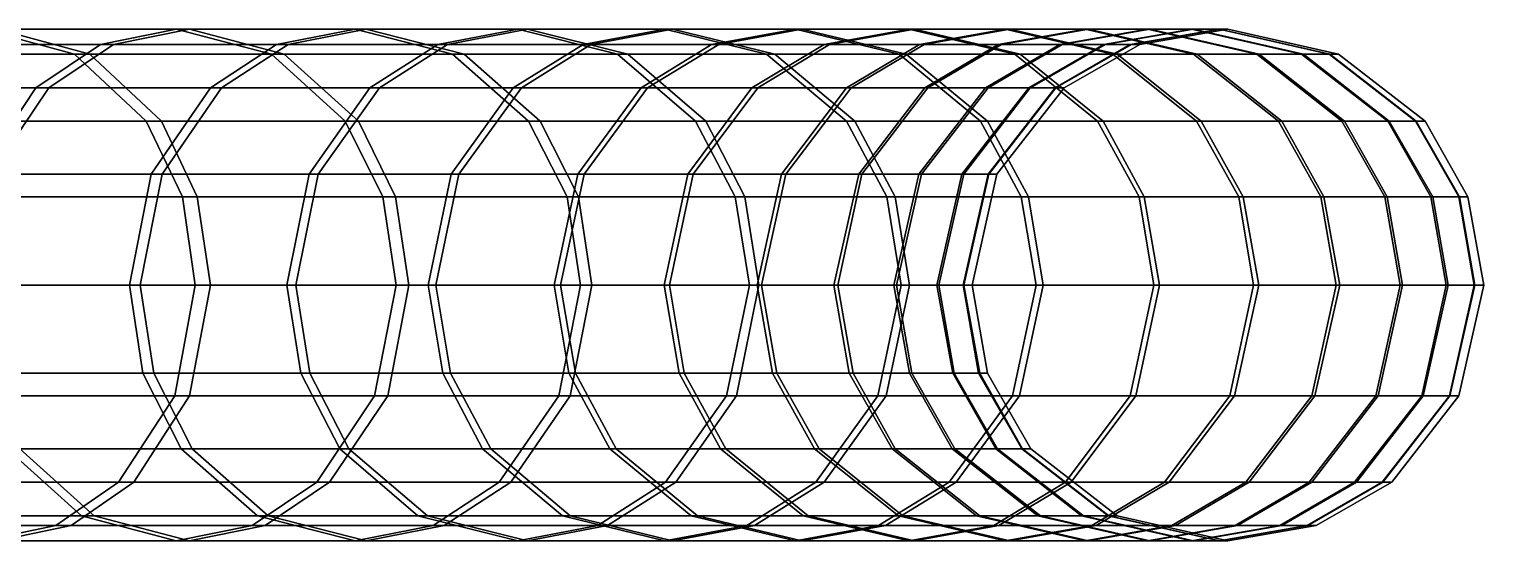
# Model space of a CAD drawing. Extents: x -5.17 to 1.2, y -0.54 to 0.53.
# Drawn here: x 0.9692 to 1.1966, y -0.04 to 0.04 of the extents above; entities that cross this region are included whole.
import ezdxf

# ---------------------------------------------------------------- set-up
doc = ezdxf.new("R2010")
doc.units = 0
doc.layers.add('____', color=250, linetype='CONTINUOUS')

msp = doc.modelspace()

# ---------------------------------------------------------------- meshes
at = {"layer": '____'}
mesh = msp.add_polyface(dxfattribs=at)
corners = [(0.9266, 0.0138, -0.7453), (0.9285, 0, -0.7469), (0.9642, 0, -0.7008), (0.9622, 0.0138, -0.6994), (0.961, -0.0173, -0.6985), (0.9943, -0.0173, -0.651), (0.9976, 0, -0.6531), (0.9526, -0.0308, -0.6923), (0.9856, -0.0308, -0.6451), (0.9431, -0.0376, -0.6853), (0.9758, -0.0376, -0.6386), (0.932, -0.04, -0.6771), (0.9643, -0.04, -0.631), (0.932, 0.04, -0.6771), (0.9459, 0.0361, -0.6874), (0.9787, 0.0361, -0.6406), (0.9643, 0.04, -0.631), (0.9567, 0.0256, -0.6954), (0.9899, 0.0256, -0.648), (0.9955, 0.0138, -0.6518), (1.0061, -0.0376, -0.5904), (1.0162, -0.0308, -0.5964), (0.9943, -0.04, -0.5833), (0.9498, -0.0361, -0.6214), (0.9794, -0.0361, -0.5745), (0.9386, -0.0256, -0.614), (0.9678, -0.0256, -0.5676), (0.933, -0.0138, -0.6102), (0.962, -0.0138, -0.5641), (0.9309, 0, -0.6089), (0.9599, 0, -0.5629), (0.9342, 0.0173, -0.611), (0.9632, 0.0173, -0.5649), (0.9429, 0.0308, -0.6168), (0.9723, 0.0308, -0.5702), (0.9527, 0.0376, -0.6233), (0.9824, 0.0376, -0.5762), (0.9943, 0.04, -0.5833), (1.0091, 0.0361, -0.5922), (0.9947, -0.0256, -0.5198), (1.0066, -0.0361, -0.5261), (0.9887, -0.0138, -0.5166), (0.9866, 0, -0.5155), (0.99, 0.0173, -0.5173), (0.9993, 0.0308, -0.5222), (1.0097, 0.0376, -0.5277), (1.0049, -0.0361, 0.5434), (0.993, -0.0256, 0.5371), (0.9658, -0.0256, 0.5851), (0.9774, -0.0361, 0.592), (0.987, -0.0138, 0.5339), (0.96, -0.0138, 0.5816), (0.9849, 0, 0.5327), (0.9579, 0, 0.5804), (0.9883, 0.0173, 0.5346), (0.9613, 0.0173, 0.5824), (0.9976, 0.0308, 0.5395), (0.9703, 0.0308, 0.5878), (1.0079, 0.0376, 0.5451), (0.9804, 0.0376, 0.5938), (1.0142, -0.0308, 0.6141), (1.0041, -0.0376, 0.608), (0.9734, -0.0376, 0.6565), (0.9832, -0.0308, 0.663), (0.9922, -0.04, 0.6009), (0.9619, -0.04, 0.6488), (0.9475, -0.0361, 0.6392), (0.9363, -0.0256, 0.6317), (0.9307, -0.0138, 0.628), (0.9319, 0.0173, 0.6288), (0.9287, 0, 0.6266), (0.9407, 0.0308, 0.6346), (0.9504, 0.0376, 0.6411), (0.9922, 0.04, 0.6009), (0.9619, 0.04, 0.6488), (1.0071, 0.0361, 0.6098), (0.9763, 0.0361, 0.6584), (0.9952, 0, 0.671), (0.992, -0.0173, 0.6689), (0.9583, -0.0173, 0.7167), (0.9615, 0, 0.719), (0.9499, -0.0308, 0.7104), (0.9404, -0.0376, 0.7035), (0.9293, -0.04, 0.6952), (0.9432, 0.0361, 0.7055), (0.9293, 0.04, 0.6952), (0.9875, 0.0256, 0.6659), (0.954, 0.0256, 0.7135), (0.9932, 0.0138, 0.6697), (0.9595, 0.0138, 0.7176)]
mesh.append_faces([[corners[k] for k in face] for face in [(0, 1, 2, 3), (2, 4, 5, 6), (4, 7, 8, 5), (7, 9, 10, 8), (9, 11, 12, 10), (13, 14, 15, 16), (14, 17, 18, 15), (17, 3, 19, 18), (3, 2, 6, 19), (8, 10, 20, 21), (10, 12, 22, 20), (12, 23, 24, 22), (23, 25, 26, 24), (25, 27, 28, 26), (27, 29, 30, 28), (29, 31, 32, 30), (31, 33, 34, 32), (33, 35, 36, 34), (35, 16, 37, 36), (16, 15, 38, 37), (24, 26, 39, 40), (26, 28, 41, 39), (28, 30, 42, 41), (30, 32, 43, 42), (32, 34, 44, 43), (34, 36, 45, 44), (46, 47, 48, 49), (47, 50, 51, 48), (50, 52, 53, 51), (52, 54, 55, 53), (54, 56, 57, 55), (56, 58, 59, 57), (60, 61, 62, 63), (61, 64, 65, 62), (64, 49, 66, 65), (49, 48, 67, 66), (48, 51, 68, 67), (53, 55, 69, 70), (55, 57, 71, 69), (57, 59, 72, 71), (59, 73, 74, 72), (73, 75, 76, 74), (77, 78, 79, 80), (78, 63, 81, 79), (63, 62, 82, 81), (62, 65, 83, 82), (74, 76, 84, 85), (76, 86, 87, 84), (86, 88, 89, 87), (88, 77, 80, 89)]])
mesh = msp.add_polyface(dxfattribs=at)
corners = [(0.9976, 0, -0.6531), (0.9943, -0.0173, -0.651), (1.0253, -0.0173, -0.6018), (1.0286, 0, -0.6038), (0.9856, -0.0308, -0.6451), (1.0162, -0.0308, -0.5964), (0.9787, 0.0361, -0.6406), (0.9899, 0.0256, -0.648), (1.0207, 0.0256, -0.5991), (1.0091, 0.0361, -0.5922), (0.9955, 0.0138, -0.6518), (1.0265, 0.0138, -0.6025), (1.0445, -0.0308, -0.5462), (1.0538, -0.0173, -0.5512), (1.0061, -0.0376, -0.5904), (1.0341, -0.0376, -0.5407), (0.9943, -0.04, -0.5833), (1.0219, -0.04, -0.5342), (0.9794, -0.0361, -0.5745), (1.0066, -0.0361, -0.5261), (0.9824, 0.0376, -0.5762), (0.9943, 0.04, -0.5833), (1.0219, 0.04, -0.5342), (1.0097, 0.0376, -0.5277), (1.0372, 0.0361, -0.5423), (1.0491, 0.0256, -0.5487), (1.0315, -0.0361, -0.4765), (1.0471, -0.04, -0.4838), (0.9947, -0.0256, -0.5198), (1.0192, -0.0256, -0.4707), (0.9887, -0.0138, -0.5166), (1.0131, -0.0138, -0.4679), (0.9866, 0, -0.5155), (1.0109, 0, -0.4668), (0.99, 0.0173, -0.5173), (1.0144, 0.0173, -0.4685), (0.9993, 0.0308, -0.5222), (1.024, 0.0308, -0.4729), (1.0346, 0.0376, -0.4779), (1.0471, 0.04, -0.4838), (1.0351, -0.0138, -0.4179), (1.0414, -0.0256, -0.4205), (1.0328, 0, -0.417), (1.0364, 0.0173, -0.4185), (1.0462, 0.0308, -0.4225), (1.0526, -0.0361, 0.4426), (1.0401, -0.0256, 0.4374), (1.0178, -0.0256, 0.4878), (1.03, -0.0361, 0.4936), (1.0339, -0.0138, 0.4348), (1.0117, -0.0138, 0.4849), (1.0316, 0, 0.4339), (1.0095, 0, 0.4839), (1.0352, 0.0173, 0.4354), (1.013, 0.0173, 0.4855), (1.0449, 0.0308, 0.4394), (1.0225, 0.0308, 0.49), (1.0456, -0.04, 0.501), (1.0049, -0.0361, 0.5434), (1.0202, -0.04, 0.5516), (0.993, -0.0256, 0.5371), (0.987, -0.0138, 0.5339), (0.9849, 0, 0.5327), (0.9883, 0.0173, 0.5346), (0.9976, 0.0308, 0.5395), (1.0331, 0.0376, 0.4951), (1.0079, 0.0376, 0.5451), (1.0456, 0.04, 0.501), (1.0202, 0.04, 0.5516), (1.052, -0.0173, 0.5686), (1.0427, -0.0308, 0.5636), (1.0142, -0.0308, 0.6141), (1.0232, -0.0173, 0.6195), (1.0324, -0.0376, 0.5581), (1.0041, -0.0376, 0.608), (0.9922, -0.04, 0.6009), (0.9774, -0.0361, 0.592), (0.9922, 0.04, 0.6009), (0.9804, 0.0376, 0.5938), (1.0354, 0.0361, 0.5597), (1.0071, 0.0361, 0.6098), (1.0473, 0.0256, 0.5661), (1.0186, 0.0256, 0.6167), (1.0533, 0.0138, 0.5693), (1.0245, 0.0138, 0.6202), (1.0266, 0, 0.6215), (0.992, -0.0173, 0.6689), (0.9952, 0, 0.671), (0.9832, -0.0308, 0.663), (0.9875, 0.0256, 0.6659), (0.9763, 0.0361, 0.6584), (0.9932, 0.0138, 0.6697)]
mesh.append_faces([[corners[k] for k in face] for face in [(0, 1, 2, 3), (1, 4, 5, 2), (6, 7, 8, 9), (7, 10, 11, 8), (10, 0, 3, 11), (2, 5, 12, 13), (5, 14, 15, 12), (14, 16, 17, 15), (16, 18, 19, 17), (20, 21, 22, 23), (21, 9, 24, 22), (9, 8, 25, 24), (17, 19, 26, 27), (19, 28, 29, 26), (28, 30, 31, 29), (30, 32, 33, 31), (32, 34, 35, 33), (34, 36, 37, 35), (36, 23, 38, 37), (23, 22, 39, 38), (29, 31, 40, 41), (31, 33, 42, 40), (33, 35, 43, 42), (35, 37, 44, 43), (45, 46, 47, 48), (46, 49, 50, 47), (49, 51, 52, 50), (51, 53, 54, 52), (53, 55, 56, 54), (57, 48, 58, 59), (48, 47, 60, 58), (47, 50, 61, 60), (50, 52, 62, 61), (52, 54, 63, 62), (54, 56, 64, 63), (56, 65, 66, 64), (65, 67, 68, 66), (69, 70, 71, 72), (70, 73, 74, 71), (73, 59, 75, 74), (59, 58, 76, 75), (66, 68, 77, 78), (68, 79, 80, 77), (79, 81, 82, 80), (81, 83, 84, 82), (85, 72, 86, 87), (72, 71, 88, 86), (80, 82, 89, 90), (82, 84, 91, 89), (84, 85, 87, 91)]])
mesh = msp.add_polyface(dxfattribs=at)
corners = [(1.0207, 0.0256, -0.5991), (1.0265, 0.0138, -0.6025), (1.0551, 0.0138, -0.5518), (1.0491, 0.0256, -0.5487), (1.0286, 0, -0.6038), (1.0572, 0, -0.553), (1.0219, 0.04, -0.5342), (1.0372, 0.0361, -0.5423), (1.0628, 0.0361, -0.4912), (1.0471, 0.04, -0.4838), (1.075, 0.0256, -0.4969), (1.0811, 0.0138, -0.4998), (1.0833, 0, -0.5008), (1.024, 0.0308, -0.4729), (1.0346, 0.0376, -0.4779), (1.057, 0.0376, -0.427), (1.0462, 0.0308, -0.4225), (1.0698, 0.04, -0.4322), (1.0858, 0.0361, -0.4388), (1.0983, 0.0256, -0.444), (1.1046, 0.0138, -0.4465), (1.1068, 0, -0.4475), (1.0328, 0, -0.417), (1.0364, 0.0173, -0.4185), (1.056, 0.0173, -0.3675), (1.0523, 0, -0.3662), (1.0659, 0.0308, -0.371), (1.077, 0.0376, -0.3749), (1.09, 0.04, -0.3796), (1.1063, 0.0361, -0.3854), (1.073, 0.0173, -0.3156), (1.0693, 0, -0.3144), (1.0831, 0.0308, -0.3186), (1.0943, 0.0376, -0.322), (1.1076, 0.04, -0.326), (1.0875, 0.0173, -0.2629), (1.0837, 0, -0.2619), (1.0977, 0.0308, -0.2654), (1.1091, 0.0376, -0.2682), (1.0994, 0.0173, -0.2095), (1.0956, 0, -0.2087), (1.095, 0, 0.225), (1.0989, 0.0173, 0.2258), (1.0868, 0.0173, 0.2793), (1.083, 0, 0.2783), (1.1092, 0.0308, 0.2278), (1.097, 0.0308, 0.2818), (1.0722, 0.0173, 0.3321), (1.0685, 0, 0.331), (1.0822, 0.0308, 0.3352), (1.1084, 0.0376, 0.2847), (1.0935, 0.0376, 0.3386), (1.055, 0.0173, 0.3842), (1.0513, 0, 0.3829), (1.0649, 0.0308, 0.3877), (1.0759, 0.0376, 0.3917), (1.1067, 0.04, 0.3426), (1.089, 0.04, 0.3963), (1.0352, 0.0173, 0.4354), (1.0316, 0, 0.4339), (1.0449, 0.0308, 0.4394), (1.0558, 0.0376, 0.4439), (1.0686, 0.04, 0.4492), (1.1052, 0.0361, 0.4022), (1.0845, 0.0361, 0.4558), (1.0331, 0.0376, 0.4951), (1.0225, 0.0308, 0.49), (1.0456, 0.04, 0.501), (1.0612, 0.0361, 0.5084), (1.097, 0.0256, 0.461), (1.0734, 0.0256, 0.5141), (1.1033, 0.0138, 0.4636), (1.0796, 0.0138, 0.517), (1.1055, 0, 0.4645), (1.0818, 0, 0.5181), (1.0354, 0.0361, 0.5597), (1.0202, 0.04, 0.5516), (1.0473, 0.0256, 0.5661), (1.0533, 0.0138, 0.5693), (1.0554, 0, 0.5704), (1.0266, 0, 0.6215), (1.0245, 0.0138, 0.6202)]
mesh.append_faces([[corners[k] for k in face] for face in [(0, 1, 2, 3), (1, 4, 5, 2), (6, 7, 8, 9), (7, 3, 10, 8), (3, 2, 11, 10), (2, 5, 12, 11), (13, 14, 15, 16), (14, 9, 17, 15), (9, 8, 18, 17), (8, 10, 19, 18), (10, 11, 20, 19), (11, 12, 21, 20), (22, 23, 24, 25), (23, 16, 26, 24), (16, 15, 27, 26), (15, 17, 28, 27), (17, 18, 29, 28), (25, 24, 30, 31), (24, 26, 32, 30), (26, 27, 33, 32), (27, 28, 34, 33), (31, 30, 35, 36), (30, 32, 37, 35), (32, 33, 38, 37), (36, 35, 39, 40), (41, 42, 43, 44), (42, 45, 46, 43), (44, 43, 47, 48), (43, 46, 49, 47), (46, 50, 51, 49), (48, 47, 52, 53), (47, 49, 54, 52), (49, 51, 55, 54), (51, 56, 57, 55), (53, 52, 58, 59), (52, 54, 60, 58), (54, 55, 61, 60), (55, 57, 62, 61), (57, 63, 64, 62), (60, 61, 65, 66), (61, 62, 67, 65), (62, 64, 68, 67), (64, 69, 70, 68), (69, 71, 72, 70), (71, 73, 74, 72), (67, 68, 75, 76), (68, 70, 77, 75), (70, 72, 78, 77), (72, 74, 79, 78), (78, 79, 80, 81)]])
mesh = msp.add_polyface(dxfattribs=at)
corners = [(1.0858, 0.0361, -0.4388), (1.0983, 0.0256, -0.444), (1.119, 0.0256, -0.3899), (1.1063, 0.0361, -0.3854), (1.1046, 0.0138, -0.4465), (1.1254, 0.0138, -0.3922), (1.1068, 0, -0.4475), (1.1277, 0, -0.393), (1.09, 0.04, -0.3796), (1.1241, 0.0361, -0.331), (1.1076, 0.04, -0.326), (1.1371, 0.0256, -0.3349), (1.1435, 0.0138, -0.3368), (1.1459, 0, -0.3375), (1.0943, 0.0376, -0.322), (1.1225, 0.04, -0.2716), (1.1091, 0.0376, -0.2682), (1.1393, 0.0361, -0.2757), (1.0875, 0.0173, -0.2629), (1.0977, 0.0308, -0.2654), (1.1097, 0.0308, -0.2115), (1.0994, 0.0173, -0.2095), (1.1212, 0.0376, -0.2138), (1.1348, 0.04, -0.2165), (1.0956, 0, -0.2087), (1.1087, 0.0173, -0.1556), (1.1048, 0, -0.155), (1.1191, 0.0308, -0.1571), (1.1307, 0.0376, -0.1588), (1.1444, 0.04, -0.1608), (1.1153, 0.0173, -0.1013), (1.1114, 0, -0.1009), (1.1257, 0.0308, -0.1023), (1.1374, 0.0376, -0.1034), (1.1192, 0.0173, -0.0467), (1.1153, 0, -0.0465), (1.1297, 0.0308, -0.0472), (1.1415, 0.0376, -0.0478), (1.1205, 0.0173, 0.008), (1.1166, 0, 0.008), (1.131, 0.0308, 0.008), (1.1428, 0.0376, 0.0081), (1.1191, 0.0173, 0.0628), (1.1152, 0, 0.0626), (1.1296, 0.0308, 0.0633), (1.1413, 0.0376, 0.0639), (1.115, 0.0173, 0.1174), (1.1111, 0, 0.117), (1.1255, 0.0308, 0.1184), (1.1372, 0.0376, 0.1196), (1.1083, 0.0173, 0.1718), (1.1044, 0, 0.1712), (1.1187, 0.0308, 0.1733), (1.1303, 0.0376, 0.1751), (1.1068, -0.0138, 0.1716), (1.095, 0, 0.225), (1.0974, -0.0138, 0.2255), (1.0989, 0.0173, 0.2258), (1.1092, 0.0308, 0.2278), (1.1207, 0.0376, 0.2301), (1.144, 0.04, 0.1771), (1.1343, 0.04, 0.2328), (1.1084, 0.0376, 0.2847), (1.097, 0.0308, 0.2818), (1.1218, 0.04, 0.288), (1.1067, 0.04, 0.3426), (1.0935, 0.0376, 0.3386), (1.1386, 0.0361, 0.2922), (1.1233, 0.0361, 0.3476), (1.1052, 0.0361, 0.4022), (1.089, 0.04, 0.3963), (1.1362, 0.0256, 0.3515), (1.1179, 0.0256, 0.4067), (1.1427, 0.0138, 0.3535), (1.1243, 0.0138, 0.409), (1.145, 0, 0.3542), (1.1266, 0, 0.4098), (1.097, 0.0256, 0.461), (1.0845, 0.0361, 0.4558), (1.1033, 0.0138, 0.4636), (1.1055, 0, 0.4645)]
mesh.append_faces([[corners[k] for k in face] for face in [(0, 1, 2, 3), (1, 4, 5, 2), (4, 6, 7, 5), (8, 3, 9, 10), (3, 2, 11, 9), (2, 5, 12, 11), (5, 7, 13, 12), (14, 10, 15, 16), (10, 9, 17, 15), (18, 19, 20, 21), (19, 16, 22, 20), (16, 15, 23, 22), (24, 21, 25, 26), (21, 20, 27, 25), (20, 22, 28, 27), (22, 23, 29, 28), (26, 25, 30, 31), (25, 27, 32, 30), (27, 28, 33, 32), (31, 30, 34, 35), (30, 32, 36, 34), (32, 33, 37, 36), (35, 34, 38, 39), (34, 36, 40, 38), (36, 37, 41, 40), (39, 38, 42, 43), (38, 40, 44, 42), (40, 41, 45, 44), (43, 42, 46, 47), (42, 44, 48, 46), (44, 45, 49, 48), (47, 46, 50, 51), (46, 48, 52, 50), (48, 49, 53, 52), (54, 51, 55, 56), (51, 50, 57, 55), (50, 52, 58, 57), (52, 53, 59, 58), (53, 60, 61, 59), (58, 59, 62, 63), (59, 61, 64, 62), (62, 64, 65, 66), (64, 67, 68, 65), (65, 68, 69, 70), (68, 71, 72, 69), (71, 73, 74, 72), (73, 75, 76, 74), (69, 72, 77, 78), (72, 74, 79, 77), (74, 76, 80, 79)]])
mesh = msp.add_polyface(dxfattribs=at)
corners = [(1.1241, 0.0361, -0.331), (1.1371, 0.0256, -0.3349), (1.1524, 0.0256, -0.279), (1.1393, 0.0361, -0.2757), (1.1435, 0.0138, -0.3368), (1.159, 0.0138, -0.2806), (1.1225, 0.04, -0.2716), (1.1518, 0.0361, -0.2198), (1.1348, 0.04, -0.2165), (1.165, 0.0256, -0.2224), (1.1716, 0.0138, -0.2237), (1.1615, 0.0361, -0.1633), (1.1444, 0.04, -0.1608), (1.1748, 0.0256, -0.1653), (1.1815, 0.0138, -0.1663), (1.1741, 0, -0.2242), (1.1839, 0, -0.1666), (1.1307, 0.0376, -0.1588), (1.1512, 0.04, -0.1048), (1.1374, 0.0376, -0.1034), (1.1684, 0.0361, -0.1064), (1.1818, 0.0256, -0.1077), (1.1886, 0.0138, -0.1084), (1.191, 0, -0.1086), (1.1553, 0.04, -0.0484), (1.1415, 0.0376, -0.0478), (1.1725, 0.0361, -0.0492), (1.186, 0.0256, -0.0499), (1.1928, 0.0138, -0.0502), (1.1952, 0, -0.0503), (1.1566, 0.04, 0.0081), (1.1428, 0.0376, 0.0081), (1.1739, 0.0361, 0.0081), (1.1874, 0.0256, 0.0081), (1.1941, 0.0138, 0.0081), (1.1966, 0, 0.0081), (1.1552, 0.04, 0.0646), (1.1413, 0.0376, 0.0639), (1.1724, 0.0361, 0.0654), (1.1859, 0.0256, 0.0661), (1.1927, 0.0138, 0.0665), (1.1951, 0, 0.0666), (1.1509, 0.04, 0.121), (1.1372, 0.0376, 0.1196), (1.1681, 0.0361, 0.1227), (1.1816, 0.0256, 0.124), (1.1883, 0.0138, 0.1247), (1.1907, 0, 0.1249), (1.144, 0.04, 0.1771), (1.1303, 0.0376, 0.1751), (1.1611, 0.0361, 0.1796), (1.1744, 0.0256, 0.1816), (1.1811, 0.0138, 0.1826), (1.1835, 0, 0.183), (1.1512, 0.0361, 0.2362), (1.1343, 0.04, 0.2328), (1.1645, 0.0256, 0.2389), (1.1711, 0.0138, 0.2402), (1.1735, 0, 0.2407), (1.1386, 0.0361, 0.2922), (1.1218, 0.04, 0.288), (1.1517, 0.0256, 0.2955), (1.1583, 0.0138, 0.2972), (1.1606, 0, 0.2978), (1.1362, 0.0256, 0.3515), (1.1233, 0.0361, 0.3476), (1.1427, 0.0138, 0.3535), (1.145, 0, 0.3542)]
mesh.append_faces([[corners[k] for k in face] for face in [(0, 1, 2, 3), (1, 4, 5, 2), (6, 3, 7, 8), (3, 2, 9, 7), (2, 5, 10, 9), (8, 7, 11, 12), (7, 9, 13, 11), (9, 10, 14, 13), (10, 15, 16, 14), (17, 12, 18, 19), (12, 11, 20, 18), (11, 13, 21, 20), (13, 14, 22, 21), (14, 16, 23, 22), (19, 18, 24, 25), (18, 20, 26, 24), (20, 21, 27, 26), (21, 22, 28, 27), (22, 23, 29, 28), (25, 24, 30, 31), (24, 26, 32, 30), (26, 27, 33, 32), (27, 28, 34, 33), (28, 29, 35, 34), (31, 30, 36, 37), (30, 32, 38, 36), (32, 33, 39, 38), (33, 34, 40, 39), (34, 35, 41, 40), (37, 36, 42, 43), (36, 38, 44, 42), (38, 39, 45, 44), (39, 40, 46, 45), (40, 41, 47, 46), (43, 42, 48, 49), (42, 44, 50, 48), (44, 45, 51, 50), (45, 46, 52, 51), (46, 47, 53, 52), (48, 50, 54, 55), (50, 51, 56, 54), (51, 52, 57, 56), (52, 53, 58, 57), (55, 54, 59, 60), (54, 56, 61, 59), (56, 57, 62, 61), (57, 58, 63, 62), (59, 61, 64, 65), (61, 62, 66, 64), (62, 63, 67, 66)]])
mesh = msp.add_polyface(dxfattribs=at)
corners = [(1.1459, 0, -0.3375), (1.1422, -0.0173, -0.3364), (1.1576, -0.0173, -0.2803), (1.1614, 0, -0.2812), (1.1321, -0.0308, -0.3334), (1.1474, -0.0308, -0.2777), (1.1435, 0.0138, -0.3368), (1.159, 0.0138, -0.2806), (1.1702, -0.0173, -0.2235), (1.1741, 0, -0.2242), (1.1599, -0.0308, -0.2214), (1.136, -0.0376, -0.2749), (1.1484, -0.0376, -0.2192), (1.1716, 0.0138, -0.2237), (1.1801, -0.0173, -0.1661), (1.1839, 0, -0.1666), (1.1697, -0.0308, -0.1645), (1.1581, -0.0376, -0.1628), (1.1348, -0.04, -0.2165), (1.1444, -0.04, -0.1608), (1.1871, -0.0173, -0.1083), (1.191, 0, -0.1086), (1.1767, -0.0308, -0.1072), (1.165, -0.0376, -0.1061), (1.1512, -0.04, -0.1048), (1.1273, -0.0361, -0.1583), (1.134, -0.0361, -0.1031), (1.1913, -0.0173, -0.0501), (1.1952, 0, -0.0503), (1.1808, -0.0308, -0.0496), (1.1691, -0.0376, -0.0491), (1.1553, -0.04, -0.0484), (1.138, -0.0361, -0.0476), (1.1927, -0.0173, 0.0081), (1.1966, 0, 0.0081), (1.1822, -0.0308, 0.0081), (1.1704, -0.0376, 0.0081), (1.1566, -0.04, 0.0081), (1.1393, -0.0361, 0.0081), (1.1912, -0.0173, 0.0664), (1.1951, 0, 0.0666), (1.1807, -0.0308, 0.0659), (1.169, -0.0376, 0.0653), (1.1552, -0.04, 0.0646), (1.1379, -0.0361, 0.0637), (1.1869, -0.0173, 0.1245), (1.1907, 0, 0.1249), (1.1764, -0.0308, 0.1235), (1.1647, -0.0376, 0.1223), (1.1509, -0.04, 0.121), (1.1337, -0.0361, 0.1193), (1.1797, -0.0173, 0.1824), (1.1835, 0, 0.183), (1.1693, -0.0308, 0.1809), (1.1577, -0.0376, 0.1791), (1.144, -0.04, 0.1771), (1.1269, -0.0361, 0.1745), (1.1697, -0.0173, 0.2399), (1.1735, 0, 0.2407), (1.1594, -0.0308, 0.2378), (1.1478, -0.0376, 0.2355), (1.1343, -0.04, 0.2328), (1.1569, -0.0173, 0.2968), (1.1606, 0, 0.2978), (1.1467, -0.0308, 0.2943), (1.1353, -0.0376, 0.2914), (1.1413, -0.0173, 0.3531), (1.145, 0, 0.3542), (1.1312, -0.0308, 0.35)]
mesh.append_faces([[corners[k] for k in face] for face in [(0, 1, 2, 3), (1, 4, 5, 2), (6, 0, 3, 7), (3, 2, 8, 9), (2, 5, 10, 8), (5, 11, 12, 10), (7, 3, 9, 13), (9, 8, 14, 15), (8, 10, 16, 14), (10, 12, 17, 16), (12, 18, 19, 17), (15, 14, 20, 21), (14, 16, 22, 20), (16, 17, 23, 22), (17, 19, 24, 23), (19, 25, 26, 24), (21, 20, 27, 28), (20, 22, 29, 27), (22, 23, 30, 29), (23, 24, 31, 30), (24, 26, 32, 31), (28, 27, 33, 34), (27, 29, 35, 33), (29, 30, 36, 35), (30, 31, 37, 36), (31, 32, 38, 37), (34, 33, 39, 40), (33, 35, 41, 39), (35, 36, 42, 41), (36, 37, 43, 42), (37, 38, 44, 43), (40, 39, 45, 46), (39, 41, 47, 45), (41, 42, 48, 47), (42, 43, 49, 48), (43, 44, 50, 49), (46, 45, 51, 52), (45, 47, 53, 51), (47, 48, 54, 53), (48, 49, 55, 54), (49, 50, 56, 55), (52, 51, 57, 58), (51, 53, 59, 57), (53, 54, 60, 59), (54, 55, 61, 60), (58, 57, 62, 63), (57, 59, 64, 62), (59, 60, 65, 64), (63, 62, 66, 67), (62, 64, 68, 66)]])
mesh = msp.add_polyface(dxfattribs=at)
corners = [(1.0286, 0, -0.6038), (1.0253, -0.0173, -0.6018), (1.0538, -0.0173, -0.5512), (1.0572, 0, -0.553), (1.0798, -0.0173, -0.4992), (1.0833, 0, -0.5008), (1.0445, -0.0308, -0.5462), (1.0703, -0.0308, -0.4947), (1.0341, -0.0376, -0.5407), (1.0596, -0.0376, -0.4897), (1.0219, -0.04, -0.5342), (1.0471, -0.04, -0.4838), (1.1032, -0.0173, -0.446), (1.1068, 0, -0.4475), (1.0935, -0.0308, -0.442), (1.0826, -0.0376, -0.4375), (1.0698, -0.04, -0.4322), (1.0315, -0.0361, -0.4765), (1.0538, -0.0361, -0.4257), (1.0192, -0.0256, -0.4707), (1.0414, -0.0256, -0.4205), (1.09, -0.04, -0.3796), (1.1031, -0.0376, -0.3842), (1.0737, -0.0361, -0.3738), (1.061, -0.0256, -0.3693), (1.0351, -0.0138, -0.4179), (1.0546, -0.0138, -0.367), (1.0328, 0, -0.417), (1.0523, 0, -0.3662), (1.091, -0.0361, -0.321), (1.1076, -0.04, -0.326), (1.0781, -0.0256, -0.3171), (1.0716, -0.0138, -0.3152), (1.0693, 0, -0.3144), (1.0927, -0.0256, -0.2641), (1.1058, -0.0361, -0.2674), (1.0861, -0.0138, -0.2625), (1.0837, 0, -0.2619), (1.098, -0.0138, -0.2092), (1.1046, -0.0256, -0.2105), (1.0956, 0, -0.2087), (1.1041, -0.0256, 0.2268), (1.0974, -0.0138, 0.2255), (1.0854, -0.0138, 0.2789), (1.092, -0.0256, 0.2805), (1.095, 0, 0.225), (1.083, 0, 0.2783), (1.1051, -0.0361, 0.2838), (1.0773, -0.0256, 0.3336), (1.0902, -0.0361, 0.3376), (1.0708, -0.0138, 0.3317), (1.0685, 0, 0.331), (1.1067, -0.04, 0.3426), (1.0727, -0.0361, 0.3905), (1.089, -0.04, 0.3963), (1.06, -0.0256, 0.386), (1.0536, -0.0138, 0.3837), (1.0513, 0, 0.3829), (1.113, -0.0308, 0.405), (1.102, -0.0376, 0.401), (1.0814, -0.0376, 0.4545), (1.0922, -0.0308, 0.459), (1.0686, -0.04, 0.4492), (1.0526, -0.0361, 0.4426), (1.0401, -0.0256, 0.4374), (1.0339, -0.0138, 0.4348), (1.0316, 0, 0.4339), (1.1055, 0, 0.4645), (1.1019, -0.0173, 0.463), (1.0782, -0.0173, 0.5164), (1.0818, 0, 0.5181), (1.0687, -0.0308, 0.5119), (1.0581, -0.0376, 0.5069), (1.0456, -0.04, 0.501), (1.03, -0.0361, 0.4936), (1.052, -0.0173, 0.5686), (1.0554, 0, 0.5704), (1.0427, -0.0308, 0.5636), (1.0324, -0.0376, 0.5581), (1.0202, -0.04, 0.5516), (1.0232, -0.0173, 0.6195), (1.0266, 0, 0.6215)]
mesh.append_faces([[corners[k] for k in face] for face in [(0, 1, 2, 3), (3, 2, 4, 5), (2, 6, 7, 4), (6, 8, 9, 7), (8, 10, 11, 9), (5, 4, 12, 13), (4, 7, 14, 12), (7, 9, 15, 14), (9, 11, 16, 15), (11, 17, 18, 16), (17, 19, 20, 18), (15, 16, 21, 22), (16, 18, 23, 21), (18, 20, 24, 23), (20, 25, 26, 24), (25, 27, 28, 26), (21, 23, 29, 30), (23, 24, 31, 29), (24, 26, 32, 31), (26, 28, 33, 32), (29, 31, 34, 35), (31, 32, 36, 34), (32, 33, 37, 36), (34, 36, 38, 39), (36, 37, 40, 38), (41, 42, 43, 44), (42, 45, 46, 43), (47, 44, 48, 49), (44, 43, 50, 48), (43, 46, 51, 50), (52, 49, 53, 54), (49, 48, 55, 53), (48, 50, 56, 55), (50, 51, 57, 56), (58, 59, 60, 61), (59, 54, 62, 60), (54, 53, 63, 62), (53, 55, 64, 63), (55, 56, 65, 64), (56, 57, 66, 65), (67, 68, 69, 70), (68, 61, 71, 69), (61, 60, 72, 71), (60, 62, 73, 72), (62, 63, 74, 73), (70, 69, 75, 76), (69, 71, 77, 75), (71, 72, 78, 77), (72, 73, 79, 78), (76, 75, 80, 81)]])
mesh = msp.add_polyface(dxfattribs=at)
corners = [(1.1068, 0, -0.4475), (1.1032, -0.0173, -0.446), (1.124, -0.0173, -0.3917), (1.1277, 0, -0.393), (1.0935, -0.0308, -0.442), (1.1141, -0.0308, -0.3881), (1.0826, -0.0376, -0.4375), (1.1031, -0.0376, -0.3842), (1.1422, -0.0173, -0.3364), (1.1459, 0, -0.3375), (1.1321, -0.0308, -0.3334), (1.1208, -0.0376, -0.33), (1.09, -0.04, -0.3796), (1.1076, -0.04, -0.326), (1.136, -0.0376, -0.2749), (1.1474, -0.0308, -0.2777), (1.1225, -0.04, -0.2716), (1.091, -0.0361, -0.321), (1.1058, -0.0361, -0.2674), (1.1348, -0.04, -0.2165), (1.1484, -0.0376, -0.2192), (1.1178, -0.0361, -0.2131), (1.0927, -0.0256, -0.2641), (1.1046, -0.0256, -0.2105), (1.1273, -0.0361, -0.1583), (1.1444, -0.04, -0.1608), (1.1139, -0.0256, -0.1564), (1.098, -0.0138, -0.2092), (1.1072, -0.0138, -0.1554), (1.0956, 0, -0.2087), (1.1048, 0, -0.155), (1.1206, -0.0256, -0.1018), (1.134, -0.0361, -0.1031), (1.1138, -0.0138, -0.1011), (1.1114, 0, -0.1009), (1.1245, -0.0256, -0.0469), (1.138, -0.0361, -0.0476), (1.1178, -0.0138, -0.0466), (1.1153, 0, -0.0465), (1.1258, -0.0256, 0.008), (1.1393, -0.0361, 0.0081), (1.119, -0.0138, 0.008), (1.1166, 0, 0.008), (1.1244, -0.0256, 0.063), (1.1379, -0.0361, 0.0637), (1.1176, -0.0138, 0.0627), (1.1152, 0, 0.0626), (1.1203, -0.0256, 0.1179), (1.1337, -0.0361, 0.1193), (1.1136, -0.0138, 0.1173), (1.1111, 0, 0.117), (1.1135, -0.0256, 0.1726), (1.1269, -0.0361, 0.1745), (1.1068, -0.0138, 0.1716), (1.1044, 0, 0.1712), (1.144, -0.04, 0.1771), (1.1173, -0.0361, 0.2294), (1.1343, -0.04, 0.2328), (1.1041, -0.0256, 0.2268), (1.0974, -0.0138, 0.2255), (1.1478, -0.0376, 0.2355), (1.1218, -0.04, 0.288), (1.1353, -0.0376, 0.2914), (1.1051, -0.0361, 0.2838), (1.092, -0.0256, 0.2805), (1.1467, -0.0308, 0.2943), (1.12, -0.0376, 0.3466), (1.1312, -0.0308, 0.35), (1.1067, -0.04, 0.3426), (1.0902, -0.0361, 0.3376), (1.145, 0, 0.3542), (1.1413, -0.0173, 0.3531), (1.1229, -0.0173, 0.4085), (1.1266, 0, 0.4098), (1.113, -0.0308, 0.405), (1.102, -0.0376, 0.401), (1.089, -0.04, 0.3963), (1.1019, -0.0173, 0.463), (1.1055, 0, 0.4645), (1.0922, -0.0308, 0.459)]
mesh.append_faces([[corners[k] for k in face] for face in [(0, 1, 2, 3), (1, 4, 5, 2), (4, 6, 7, 5), (3, 2, 8, 9), (2, 5, 10, 8), (5, 7, 11, 10), (7, 12, 13, 11), (10, 11, 14, 15), (11, 13, 16, 14), (13, 17, 18, 16), (14, 16, 19, 20), (16, 18, 21, 19), (18, 22, 23, 21), (19, 21, 24, 25), (21, 23, 26, 24), (23, 27, 28, 26), (27, 29, 30, 28), (24, 26, 31, 32), (26, 28, 33, 31), (28, 30, 34, 33), (32, 31, 35, 36), (31, 33, 37, 35), (33, 34, 38, 37), (36, 35, 39, 40), (35, 37, 41, 39), (37, 38, 42, 41), (40, 39, 43, 44), (39, 41, 45, 43), (41, 42, 46, 45), (44, 43, 47, 48), (43, 45, 49, 47), (45, 46, 50, 49), (48, 47, 51, 52), (47, 49, 53, 51), (49, 50, 54, 53), (55, 52, 56, 57), (52, 51, 58, 56), (51, 53, 59, 58), (60, 57, 61, 62), (57, 56, 63, 61), (56, 58, 64, 63), (65, 62, 66, 67), (62, 61, 68, 66), (61, 63, 69, 68), (70, 71, 72, 73), (71, 67, 74, 72), (67, 66, 75, 74), (66, 68, 76, 75), (73, 72, 77, 78), (72, 74, 79, 77)]])

doc.saveas('drawing.dxf')
